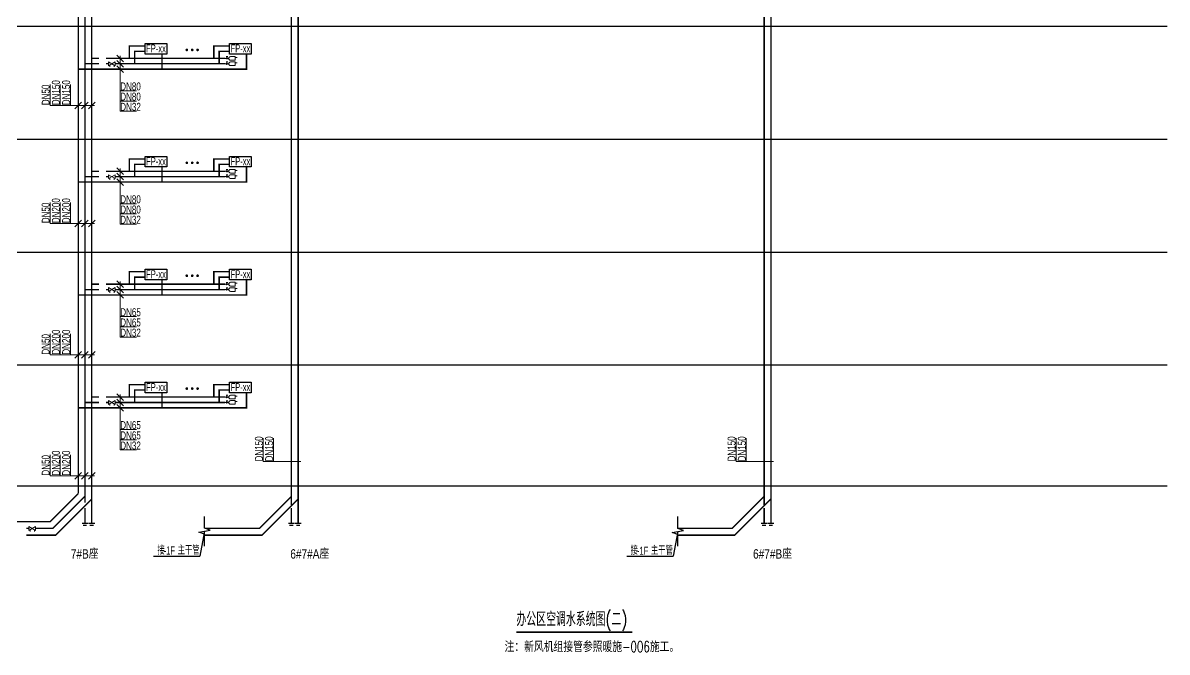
# Model space of a CAD drawing. Extents: x -777745 to 647905, y -207485 to 303235.
# Drawn here: x -327929 to -285402, y -2147 to 21262 of the extents above; entities that cross this region are included whole.
import ezdxf

# ---------------------------------------------------------------- set-up
doc = ezdxf.new("R2010")
doc.units = 0
doc.header["$LTSCALE"] = 1000
doc.linetypes.add('CENTER2', pattern=[1.125, 0.75, -0.125, 0.125, -0.125])
doc.linetypes.add('DASH', pattern=[0.35, 0.25, -0.1])
doc.layers.get('0').update_dxf_attribs({"linetype": 'CONTINUOUS'})
for name, color, linetype in [('DIM_SYMB', 3, 'CONTINUOUS'), ('EQ-风机盘管', 7, 'CONTINUOUS'), ('H-公共文字', 7, 'CONTINUOUS'), ('TEXT-风机盘管', 7, 'CONTINUOUS')]:
    doc.layers.add(name, color=color, linetype=linetype)
for name, color, linetype, lineweight in [('H-DIM-空调', 7, 'CONTINUOUS', 20), ('H-KT-冷凝', 5, 'N_LINE', 35), ('H-KT-冷热供', 3, 'LRG_LINE', 35), ('H-KT-冷热回', 2, 'LRH_LINE', 35), ('H-KT-阀件', 7, 'CONTINUOUS', 20), ('H-辅助', 7, 'CONTINUOUS', 20)]:
    doc.layers.add(name, color=color, linetype=linetype, lineweight=lineweight)
doc.styles.add('_THVAC_PIPEDN', font='ROS', dxfattribs={"width": 0.8, "height": 3.5, "bigfont": 'JD'})
doc.styles.add('GB-100', font='ROS', dxfattribs={"width": 0.8, "height": 300, "bigfont": 'JD'})
doc.styles.add('HZF', font='ROS', dxfattribs={"width": 0.75, "bigfont": 'JD'})
doc.styles.add('JD', font='ROMANS2.shx', dxfattribs={"width": 0.7, "bigfont": 'HZDF2.shx'})
doc.styles.add('KHZ', font='ROMANS', dxfattribs={"width": 0.7, "bigfont": 'HZTXT'})
doc.linetypes.add('LRG_LINE', pattern='A,1.5,-0.1,["LRG",KHZ,S=0.1,R=0,X=-0.1,Y=-0.05],-0.2', length=1.8)
doc.linetypes.add('LRH_LINE', pattern='A,1.5,-0.1,["LRH",KHZ,S=0.1,R=0,X=-0.1,Y=-0.05],-0.2', length=1.8)
doc.linetypes.add('N_LINE', pattern='A,1.5,-0.1,["N",KHZ,S=0.1,R=0,X=-0.1,Y=-0.05],-0.02', length=1.62)

# ---------------------------------------------------------------- blocks, each defined once
blk = doc.blocks.new('$VALVE$00000964')
h = blk.add_hatch(color=256)
h.paths.add_polyline_path([(15, 46, 0.414214), (0, 61), (0, 31, 0.414214)])
h.paths.add_polyline_path([(0, 61, 0.414214), (-15, 46, 0.414214), (0, 31)])
for p, q in [((23, 251), (23, 297)), ((-46, 138), (-46, 251)), ((-46, 251), (46, 251)), ((0, 92), (0, 0)), ((15, 46), (44, 46)), ((44, 68), (44, 24)), ((46, 251), (46, 138))]:
    blk.add_line(p, q)
blk.add_circle((0, 46), 14.7)
blk.add_arc((0, 138), 46.1, 180, 0)
blk.add_point((0, 0))
blk = doc.blocks.new('$VALVE$00000929')
blk.add_lwpolyline([(-125, -72), (125, 72), (125, -72), (-125, 72)], close=True)
for points in [[(-80, -46), (-80, -116)], [(80, -46), (80, -116)]]:
    blk.add_lwpolyline(points)
for p in [(-125, 0), (125, 0)]:
    blk.add_point(p)

msp = doc.modelspace()

# ---------------------------------------------------------------- hatches: boundary and pattern name
at = {"layer": 'H-KT-冷凝', "linetype": 'CENTER2'}
for points in [[(-319616.8, 19540.6), (-319590.6, 19540.6), (-319590.6, 19514.4)], [(-319616.8, 19540.6), (-319616.8, 19514.4), (-319590.6, 19514.4)], [(-319616.8, 15340.6), (-319590.6, 15340.6), (-319590.6, 15314.4)], [(-319616.8, 15340.6), (-319616.8, 15314.4), (-319590.6, 15314.4)], [(-319616.8, 11140.6), (-319590.6, 11140.6), (-319590.6, 11114.4)], [(-319616.8, 11140.6), (-319616.8, 11114.4), (-319590.6, 11114.4)], [(-319616.8, 6940.6), (-319590.6, 6940.6), (-319590.6, 6914.4)], [(-319616.8, 6940.6), (-319616.8, 6914.4), (-319590.6, 6914.4)]]:
    msp.add_hatch(color=256, dxfattribs=at).paths.add_polyline_path(points)
at = {"layer": 'H-KT-冷热供', "linetype": 'Continuous'}
for points in [[(-323971.2, 20401.8), (-323997.4, 20401.8), (-323997.4, 20428)], [(-323971.2, 20401.8), (-323971.2, 20428), (-323997.4, 20428)], [(-320833.3, 20401.8), (-320859.6, 20401.8), (-320859.6, 20428)], [(-320833.3, 20401.8), (-320833.3, 20428), (-320859.6, 20428)], [(-323971.2, 16201.8), (-323997.4, 16201.8), (-323997.4, 16228)], [(-323971.2, 16201.8), (-323971.2, 16228), (-323997.4, 16228)], [(-320833.3, 16201.8), (-320859.6, 16201.8), (-320859.6, 16228)], [(-320833.3, 16201.8), (-320833.3, 16228), (-320859.6, 16228)], [(-323971.2, 12001.8), (-323997.4, 12001.8), (-323997.4, 12028)], [(-323971.2, 12001.8), (-323971.2, 12028), (-323997.4, 12028)], [(-320833.3, 12001.8), (-320859.6, 12001.8), (-320859.6, 12028)], [(-320833.3, 12001.8), (-320833.3, 12028), (-320859.6, 12028)], [(-323971.2, 7801.8), (-323997.4, 7801.8), (-323997.4, 7828)], [(-323971.2, 7801.8), (-323971.2, 7828), (-323997.4, 7828)], [(-320833.3, 7801.8), (-320859.6, 7801.8), (-320859.6, 7828)], [(-320833.3, 7801.8), (-320833.3, 7828), (-320859.6, 7828)]]:
    msp.add_hatch(color=256, dxfattribs=at).paths.add_polyline_path(points)
at = {"layer": 'H-KT-冷热回', "linetype": 'DASH'}
for points in [[(-323771.2, 20201.8), (-323797.4, 20201.8), (-323797.4, 20228)], [(-323771.2, 20201.8), (-323771.2, 20228), (-323797.4, 20228)], [(-320633.3, 20201.8), (-320659.6, 20201.8), (-320659.6, 20228)], [(-320633.3, 20201.8), (-320633.3, 20228), (-320659.6, 20228)], [(-323771.2, 16001.8), (-323797.4, 16001.8), (-323797.4, 16028)], [(-323771.2, 16001.8), (-323771.2, 16028), (-323797.4, 16028)], [(-320633.3, 16001.8), (-320659.6, 16001.8), (-320659.6, 16028)], [(-320633.3, 16001.8), (-320633.3, 16028), (-320659.6, 16028)], [(-323771.2, 11801.8), (-323797.4, 11801.8), (-323797.4, 11828)], [(-323771.2, 11801.8), (-323771.2, 11828), (-323797.4, 11828)], [(-320633.3, 11801.8), (-320659.6, 11801.8), (-320659.6, 11828)], [(-320633.3, 11801.8), (-320633.3, 11828), (-320659.6, 11828)], [(-323771.2, 7601.8), (-323797.4, 7601.8), (-323797.4, 7628)], [(-323771.2, 7601.8), (-323771.2, 7628), (-323797.4, 7628)], [(-320633.3, 7601.8), (-320659.6, 7601.8), (-320659.6, 7628)], [(-320633.3, 7601.8), (-320633.3, 7628), (-320659.6, 7628)]]:
    msp.add_hatch(color=256, dxfattribs=at).paths.add_polyline_path(points)

# ---------------------------------------------------------------- linework, layer by layer
for p, q in [((-358042.6, 21135.7), (-285402.2, 21135.7)), ((-358042.6, 16935.7), (-285402.2, 16935.7)), ((-358042.6, 12735.7), (-285402.2, 12735.7)), ((-358042.6, 8535.7), (-285402.2, 8535.7)), ((-358042.6, 4035.7), (-285402.2, 4035.7)), ((-325507.9, 2641.2), (-325730.6, 2641.2)), ((-325560.4, 2557.5), (-325688.9, 2557.5)), ((-325255.9, 2641.2), (-325478.6, 2641.2)), ((-325310.4, 2557.5), (-325438.9, 2557.5)), ((-317834.1, 2641.2), (-318056.9, 2641.2)), ((-317886.7, 2557.5), (-318015.1, 2557.5)), ((-317582.2, 2641.2), (-317804.9, 2641.2)), ((-317636.7, 2557.5), (-317765.1, 2557.5)), ((-300265.8, 2641.2), (-300488.5, 2641.2)), ((-300318.3, 2557.5), (-300446.8, 2557.5)), ((-300013.8, 2641.2), (-300236.5, 2641.2)), ((-300068.3, 2557.5), (-300196.8, 2557.5))]:
    msp.add_line(p, q)
at = {"const_width": 50}
for points in [[(-321861.4, 20255.5, 1), (-321811.4, 20255.5, 1)], [(-321661.4, 20255.5, 1), (-321611.4, 20255.5, 1)], [(-321461.4, 20255.5, 1), (-321411.4, 20255.5, 1)], [(-321861.4, 16055.5, 1), (-321811.4, 16055.5, 1)], [(-321661.4, 16055.5, 1), (-321611.4, 16055.5, 1)], [(-321461.4, 16055.5, 1), (-321411.4, 16055.5, 1)], [(-321861.4, 11855.5, 1), (-321811.4, 11855.5, 1)], [(-321661.4, 11855.5, 1), (-321611.4, 11855.5, 1)], [(-321461.4, 11855.5, 1), (-321411.4, 11855.5, 1)], [(-321861.4, 7655.5, 1), (-321811.4, 7655.5, 1)], [(-321661.4, 7655.5, 1), (-321611.4, 7655.5, 1)], [(-321461.4, 7655.5, 1), (-321411.4, 7655.5, 1)]]:
    msp.add_lwpolyline(points, format="xyb", close=True, dxfattribs=at)
at = {"layer": 'DIM_SYMB', "const_width": 70}
msp.add_lwpolyline([(-309587.3, -1405), (-305280.8, -1405)], dxfattribs=at)
at = {"layer": 'EQ-风机盘管', "color": 4}
for points in [[(-323385.3, 20493.9), (-322585.1, 20493.9), (-322585.1, 20101.8), (-323385.3, 20101.8)], [(-320247.4, 20493.9), (-319447.3, 20493.9), (-319447.3, 20101.8), (-320247.4, 20101.8)], [(-323385.3, 16293.9), (-322585.1, 16293.9), (-322585.1, 15901.8), (-323385.3, 15901.8)], [(-320247.4, 16293.9), (-319447.3, 16293.9), (-319447.3, 15901.8), (-320247.4, 15901.8)], [(-323385.3, 12093.9), (-322585.1, 12093.9), (-322585.1, 11701.8), (-323385.3, 11701.8)], [(-320247.4, 12093.9), (-319447.3, 12093.9), (-319447.3, 11701.8), (-320247.4, 11701.8)], [(-323385.3, 7893.9), (-322585.1, 7893.9), (-322585.1, 7501.8), (-323385.3, 7501.8)], [(-320247.4, 7893.9), (-319447.3, 7893.9), (-319447.3, 7501.8), (-320247.4, 7501.8)]]:
    msp.add_lwpolyline(points, close=True, dxfattribs=at)
at = {"layer": 'H-DIM-空调'}
for p, q in [((-324442.4, 20064.4), (-324194.9, 19816.9)), ((-324318.6, 20040.6), (-324318.6, 18434.8)), ((-324442.4, 19864.4), (-324194.9, 19616.9)), ((-324436.7, 19664.4), (-324189.2, 19416.9)), ((-326919.1, 18191), (-326919.1, 18971.7)), ((-326539.1, 18191), (-326539.1, 18971.7)), ((-326159.1, 18191), (-326159.1, 18971.7)), ((-324318.6, 18734.8), (-323703.1, 18734.8)), ((-324318.6, 18734.8), (-324318.6, 17974.8)), ((-325995, 18067.3), (-325747.5, 18314.8)), ((-325745, 18067.3), (-325497.5, 18314.8)), ((-325495, 18067.3), (-325247.5, 18314.8)), ((-324318.6, 18354.8), (-323703.1, 18354.8)), ((-326159.1, 18191), (-326919.1, 18191)), ((-325271.2, 18191), (-326159.1, 18191)), ((-324318.6, 17974.8), (-323703.1, 17974.8)), ((-324442.4, 15864.4), (-324194.9, 15616.9)), ((-324318.6, 15840.6), (-324318.6, 14234.8)), ((-324442.4, 15664.4), (-324194.9, 15416.9)), ((-324442.4, 15464.4), (-324194.9, 15216.9)), ((-326919.1, 13801), (-326919.1, 14581.7)), ((-326539.1, 13801), (-326539.1, 14581.7)), ((-326159.1, 13801), (-326159.1, 14581.7)), ((-324318.6, 14534.8), (-323703.1, 14534.8)), ((-324318.6, 14534.8), (-324318.6, 13774.8)), ((-324318.6, 14154.8), (-323703.1, 14154.8)), ((-326159.1, 13801), (-326919.1, 13801)), ((-325271.2, 13801), (-326159.1, 13801)), ((-325995, 13677.3), (-325747.5, 13924.8)), ((-325745, 13677.3), (-325497.5, 13924.8)), ((-325495, 13677.3), (-325247.5, 13924.8)), ((-324318.6, 13774.8), (-323703.1, 13774.8)), ((-324442.4, 11664.4), (-324194.9, 11416.9)), ((-324318.6, 11640.6), (-324318.6, 10034.8)), ((-324442.4, 11464.4), (-324194.9, 11216.9)), ((-324436.7, 11264.4), (-324189.2, 11016.9)), ((-324318.6, 10334.8), (-323703.1, 10334.8)), ((-324318.6, 10334.8), (-324318.6, 9574.8)), ((-324318.6, 9954.8), (-323703.1, 9954.8)), ((-326919.1, 8911.8), (-326919.1, 9692.5)), ((-326539.1, 8911.8), (-326539.1, 9692.5)), ((-326159.1, 8911.8), (-326159.1, 9692.5)), ((-324318.6, 9574.8), (-323703.1, 9574.8)), ((-325995, 8788.1), (-325747.5, 9035.6)), ((-325745, 8788.1), (-325497.5, 9035.6)), ((-325495, 8788.1), (-325247.5, 9035.6)), ((-326159.1, 8911.8), (-326919.1, 8911.8)), ((-325271.2, 8911.8), (-326159.1, 8911.8)), ((-324442.4, 7464.4), (-324194.9, 7216.9)), ((-324442.4, 7264.4), (-324194.9, 7016.9)), ((-324318.6, 7440.6), (-324318.6, 5834.8)), ((-324436.7, 7064.4), (-324189.2, 6816.9)), ((-324318.6, 6134.8), (-323703.1, 6134.8)), ((-324318.6, 6134.8), (-324318.6, 5374.8)), ((-324318.6, 5754.8), (-323703.1, 5754.8)), ((-318993.3, 4938.5), (-318993.3, 5809.1)), ((-318613.3, 4938.5), (-318613.3, 5809.1)), ((-301425, 4938.5), (-301425, 5809.1)), ((-301045, 4938.5), (-301045, 5809.1)), ((-326919.1, 4411.8), (-326919.1, 5192.5)), ((-326539.1, 4411.8), (-326539.1, 5192.5)), ((-326159.1, 4411.8), (-326159.1, 5192.5)), ((-324318.6, 5374.8), (-323703.1, 5374.8)), ((-318613.3, 4938.5), (-318993.3, 4938.5)), ((-317597.5, 4938.5), (-318613.3, 4938.5)), ((-301045, 4938.5), (-301425, 4938.5)), ((-300029.1, 4938.5), (-301045, 4938.5)), ((-326159.1, 4411.8), (-326919.1, 4411.8)), ((-325271.2, 4411.8), (-326159.1, 4411.8)), ((-325995, 4288.1), (-325747.5, 4535.6)), ((-325745, 4288.1), (-325497.5, 4535.6)), ((-325495, 4288.1), (-325247.5, 4535.6))]:
    msp.add_line(p, q, dxfattribs=at)
at = {"layer": 'H-KT-冷凝', "linetype": 'CENTER2', "ltscale": 1.5, "const_width": 52.5}
for points in [[(-325871.2, 19040.6), (-325871.2, 23240.6)], [(-322754.7, 19540.6), (-322754.7, 20101.8)], [(-319616.8, 19540.6), (-319616.8, 20101.8)], [(-325871.2, 19540.6), (-322754.7, 19540.6)], [(-322754.7, 19540.6), (-319616.8, 19540.6)], [(-325871.2, 14840.6), (-325871.2, 19040.6)], [(-322754.7, 15340.6), (-322754.7, 15901.8)], [(-319616.8, 15340.6), (-319616.8, 15901.8)], [(-325871.2, 15340.6), (-322754.7, 15340.6)], [(-322754.7, 15340.6), (-319616.8, 15340.6)], [(-325871.2, 10640.6), (-325871.2, 14840.6)], [(-322754.7, 11140.6), (-322754.7, 11701.8)], [(-319616.8, 11140.6), (-319616.8, 11701.8)], [(-325871.2, 11140.6), (-322754.7, 11140.6)], [(-322754.7, 11140.6), (-319616.8, 11140.6)], [(-325871.2, 6140.6), (-325871.2, 10640.6)], [(-322754.7, 6940.6), (-322754.7, 7501.8)], [(-319616.8, 6940.6), (-319616.8, 7501.8)], [(-325871.2, 6940.6), (-322754.7, 6940.6)], [(-322754.7, 6940.6), (-319616.8, 6940.6)], [(-325871.2, 3755.2), (-325871.2, 6140.6)], [(-328831.2, 2705.3), (-326921.1, 2705.3), (-325871.2, 3755.2)]]:
    msp.add_lwpolyline(points, dxfattribs=at)
at = {"layer": 'H-KT-冷热供', "linetype": 'Continuous', "ltscale": 1.5, "const_width": 52.5}
for points in [[(-317697.5, 3330.7), (-317697.5, 45356.6)], [(-300129.1, 3330.7), (-300129.1, 45356.6)], [(-325371.2, 19640.6), (-325371.2, 23840.6)], [(-323971.2, 19940.6), (-323971.2, 20401.8)], [(-323971.2, 20401.8), (-323385.3, 20401.8)], [(-320833.3, 19940.6), (-320833.3, 20401.8)], [(-320833.3, 20401.8), (-320247.4, 20401.8)], [(-325371.2, 19940.6), (-325099.2, 19940.6)], [(-325371.2, 17580.6), (-325371.2, 19640.6)], [(-324843.2, 19940.6), (-323971.2, 19940.6)], [(-323971.2, 19940.6), (-320833.3, 19940.6)], [(-320833.3, 19940.6), (-320414.2, 19940.6)], [(-325371.2, 15440.6), (-325371.2, 17580.6)], [(-323971.2, 15740.6), (-323971.2, 16201.8)], [(-323971.2, 16201.8), (-323385.3, 16201.8)], [(-320833.3, 15740.6), (-320833.3, 16201.8)], [(-320833.3, 16201.8), (-320247.4, 16201.8)], [(-325371.2, 15740.6), (-325099.2, 15740.6)], [(-324843.2, 15740.6), (-323971.2, 15740.6)], [(-323971.2, 15740.6), (-320833.3, 15740.6)], [(-320833.3, 15740.6), (-320414.2, 15740.6)], [(-325371.2, 11540.6), (-325371.2, 15440.6)], [(-323971.2, 11540.6), (-323971.2, 12001.8)], [(-323971.2, 12001.8), (-323385.3, 12001.8)], [(-320833.3, 11540.6), (-320833.3, 12001.8)], [(-320833.3, 12001.8), (-320247.4, 12001.8)], [(-325371.2, 6740.6), (-325371.2, 11540.6)], [(-325371.2, 11540.6), (-325099.2, 11540.6)], [(-324843.2, 11540.6), (-323971.2, 11540.6)], [(-323971.2, 11540.6), (-320833.3, 11540.6)], [(-320833.3, 11540.6), (-320414.2, 11540.6)], [(-323971.2, 7340.6), (-323971.2, 7801.8)], [(-323971.2, 7801.8), (-323385.3, 7801.8)], [(-320833.3, 7340.6), (-320833.3, 7801.8)], [(-320833.3, 7801.8), (-320247.4, 7801.8)], [(-325371.2, 7340.6), (-325099.2, 7340.6)], [(-324843.2, 7340.6), (-323971.2, 7340.6)], [(-323971.2, 7340.6), (-320833.3, 7340.6)], [(-320833.3, 7340.6), (-320414.2, 7340.6)], [(-325371.2, 3548.1), (-325371.2, 6740.6)], [(-327801.2, 2205.3), (-326714, 2205.3), (-325371.2, 3548.1)], [(-325371.2, 3548.1), (-325371.2, 2641.2)], [(-321157.4, 2205.3), (-319040.2, 2205.3), (-317697.5, 3548.1)], [(-317697.5, 3548.1), (-317697.5, 2641.2)], [(-303589.1, 2205.3), (-301471.9, 2205.3), (-300129.1, 3548.1)], [(-300129.1, 3548.1), (-300129.1, 2641.2)]]:
    msp.add_lwpolyline(points, dxfattribs=at)
at = {"layer": 'H-KT-冷热回', "linetype": 'DASH', "ltscale": 1.5, "const_width": 52.5}
for points in [[(-317947.5, 3330.7), (-317947.5, 45356.6)], [(-300379.1, 3330.7), (-300379.1, 45356.6)], [(-325621.2, 19240.6), (-325621.2, 23440.6)], [(-323771.2, 19740.6), (-323771.2, 20201.8)], [(-323771.2, 20201.8), (-323385.3, 20201.8)], [(-320633.3, 19740.6), (-320633.3, 20201.8)], [(-320633.3, 20201.8), (-320247.4, 20201.8)], [(-325621.2, 19740.6), (-325099.2, 19740.6)], [(-324843.2, 19740.6), (-324746.4, 19740.6)], [(-324496, 19740.6), (-323771.2, 19740.6)], [(-323771.2, 19740.6), (-320633.3, 19740.6)], [(-320633.3, 19740.6), (-320414.2, 19740.6)], [(-325621.2, 17580.6), (-325621.2, 19240.6)], [(-325621.2, 15040.6), (-325621.2, 17580.6)], [(-323771.2, 15540.6), (-323771.2, 16001.8)], [(-323771.2, 16001.8), (-323385.3, 16001.8)], [(-320633.3, 15540.6), (-320633.3, 16001.8)], [(-320633.3, 16001.8), (-320247.4, 16001.8)], [(-325621.2, 15540.6), (-325099.2, 15540.6)], [(-324843.2, 15540.6), (-324746.4, 15540.6)], [(-324496, 15540.6), (-323771.2, 15540.6)], [(-323771.2, 15540.6), (-320633.3, 15540.6)], [(-320633.3, 15540.6), (-320414.2, 15540.6)], [(-325621.2, 10840.6), (-325621.2, 15040.6)], [(-323771.2, 11340.6), (-323771.2, 11801.8)], [(-323771.2, 11801.8), (-323385.3, 11801.8)], [(-320633.3, 11340.6), (-320633.3, 11801.8)], [(-320633.3, 11801.8), (-320247.4, 11801.8)], [(-325621.2, 11340.6), (-325099.2, 11340.6)], [(-324843.2, 11340.6), (-324746.4, 11340.6)], [(-324496, 11340.6), (-323771.2, 11340.6)], [(-323771.2, 11340.6), (-320633.3, 11340.6)], [(-320633.3, 11340.6), (-320414.2, 11340.6)], [(-325621.2, 6340.6), (-325621.2, 10840.6)], [(-323771.2, 7140.6), (-323771.2, 7601.8)], [(-323771.2, 7601.8), (-323385.3, 7601.8)], [(-320633.3, 7140.6), (-320633.3, 7601.8)], [(-320633.3, 7601.8), (-320247.4, 7601.8)], [(-325621.2, 7140.6), (-325099.2, 7140.6)], [(-324843.2, 7140.6), (-324746.4, 7140.6)], [(-324496, 7140.6), (-323771.2, 7140.6)], [(-323771.2, 7140.6), (-320633.3, 7140.6)], [(-320633.3, 7140.6), (-320414.2, 7140.6)], [(-325621.2, 3651.6), (-325621.2, 6340.6)], [(-327454, 2455.3), (-326817.6, 2455.3), (-325621.2, 3651.6)], [(-325621.2, 3651.6), (-325621.2, 3407.9)], [(-321157.4, 2455.3), (-319143.8, 2455.3), (-317947.5, 3651.6)], [(-303589.1, 2455.3), (-301575.5, 2455.3), (-300379.1, 3651.6)], [(-325621.2, 3218.8), (-325621.2, 2641.2)], [(-317947.5, 3218.8), (-317947.5, 2641.2)], [(-300379.1, 3218.8), (-300379.1, 2641.2)], [(-327801.2, 2455.3), (-327704.4, 2455.3)]]:
    msp.add_lwpolyline(points, dxfattribs=at)
at = {"layer": 'H-公共文字'}
for p, q in [((-321176.7, 2350.6), (-321347, 1423.6)), ((-303589.1, 2343.8), (-303759.4, 1416.8)), ((-323070.1, 1423.6), (-321347, 1423.6)), ((-305482.5, 1416.8), (-303759.4, 1416.8))]:
    msp.add_line(p, q, dxfattribs=at)
for points in [[(-321176.7, 1799.6), (-321176.7, 2237.1), (-321386.7, 2313.6), (-320966.7, 2387.6), (-321176.7, 2462.1), (-321176.7, 2899.6)], [(-303589.1, 1792.8), (-303589.1, 2230.3), (-303799.1, 2306.7), (-303379.1, 2380.8), (-303589.1, 2455.3), (-303589.1, 2892.8)]]:
    msp.add_lwpolyline(points, dxfattribs=at)

# ---------------------------------------------------------------- block references
at = {"layer": 'H-KT-阀件', "xscale": -1.5, "yscale": 1.5, "zscale": 1.5, "rotation": 270}
for p in [(-320414.2, 19940.6), (-320414.2, 19740.6), (-320414.2, 15740.6), (-320414.2, 15540.6), (-320414.2, 11540.6), (-320414.2, 11340.6), (-320414.2, 7340.6), (-320414.2, 7140.6)]:
    msp.add_blockref('$VALVE$00000964', p, dxfattribs=at)
at = {"layer": 'H-KT-阀件'}
for p in [(-324621.2, 19740.6), (-324621.2, 15540.6), (-324621.2, 11340.6), (-324621.2, 7140.6), (-327579.2, 2455.3)]:
    msp.add_blockref('$VALVE$00000929', p, dxfattribs=at)

# ---------------------------------------------------------------- texts
at = {"layer": 'DIM_SYMB', "color": 7, "style": 'JD', "width": 0.7}
for s, height, p in [('办公区空调水系统图(二)', 525.738, (-309587.3, -1182.3)), ('注：新风机组接管参照暖施-006施工。', 400, (-310027.3, -2145))]:
    msp.add_text(s, height=height, dxfattribs=at).set_placement(p)
at = {"layer": 'H-DIM-空调', "color": 7, "style": '_THVAC_PIPEDN', "width": 0.752941}
for s, p in [('DN50', (-326934.1, 18198.5)), ('DN150', (-326554.1, 18198.5)), ('DN150', (-326174.1, 18198.5)), ('DN50', (-326934.1, 13808.5)), ('DN200', (-326554.1, 13808.5)), ('DN200', (-326174.1, 13808.5)), ('DN200', (-326554.1, 8919.3)), ('DN200', (-326174.1, 8919.3)), ('DN50', (-326934.1, 8919.3)), ('DN150', (-319008.3, 4946)), ('DN150', (-318628.3, 4946)), ('DN150', (-301440, 4946)), ('DN150', (-301060, 4946)), ('DN50', (-326934.1, 4419.3)), ('DN200', (-326554.1, 4419.3)), ('DN200', (-326174.1, 4419.3))]:
    msp.add_text(s, height=297.5, rotation=90, dxfattribs=at).set_placement(p)
for s, p in [('DN80', (-324311.1, 18749.8)), ('DN80', (-324311.1, 18369.8)), ('DN32', (-324311.1, 17989.8)), ('DN80', (-324311.1, 14549.8)), ('DN80', (-324311.1, 14169.8)), ('DN32', (-324311.1, 13789.8)), ('DN65', (-324311.1, 10349.8)), ('DN65', (-324311.1, 9969.8)), ('DN32', (-324311.1, 9589.8)), ('DN65', (-324311.1, 6149.8)), ('DN65', (-324311.1, 5769.8)), ('DN32', (-324311.1, 5389.8))]:
    msp.add_text(s, height=297.5, dxfattribs=at).set_placement(p)
at = {"layer": 'H-公共文字', "style": 'HZF', "width": 0.7}
for s, height, p in [('接', 297.7, (-322928.6, 1483.6)), ('-1F', 300, (-322695.8, 1483.6)), ('主干管', 297.67, (-322174.3, 1483.6)), ('接', 297.7, (-305341, 1476.8)), ('-1F', 300, (-305108.2, 1476.8)), ('主干管', 297.67, (-304586.8, 1476.8))]:
    msp.add_text(s, height=height, dxfattribs=at).set_placement(p)
at = {"layer": 'H-辅助', "style": 'GB-100', "width": 0.8}
for s, p in [('7#B座', (-326146.8, 1331.9)), ('6#7#A座', (-317989.2, 1331.9)), ('6#7#B座', (-300791, 1331.9))]:
    msp.add_text(s, height=350, dxfattribs=at).set_placement(p)
at = {"layer": 'TEXT-风机盘管', "style": 'HZF', "width": 0.7}
for p in [(-323348, 20161.9), (-320210.1, 20161.9), (-323348, 15961.9), (-320210.1, 15961.9), (-323348, 11761.9), (-320210.1, 11761.9), (-323348, 7561.9), (-320210.1, 7561.9)]:
    msp.add_text('FP-xx', height=300, dxfattribs=at).set_placement(p)

doc.saveas('drawing.dxf')
